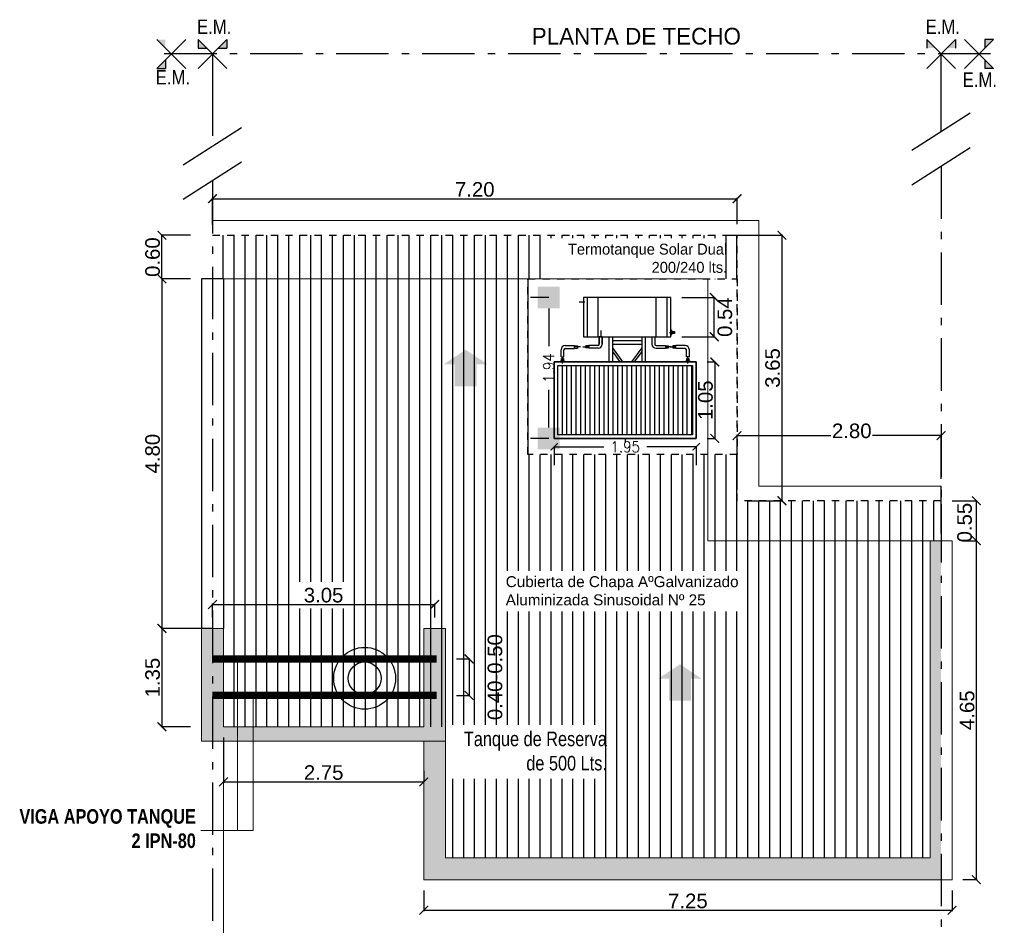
# Model space of a CAD drawing. Header units: millimetres. Extents: x 157 to 449, y 13 to 189.
# Drawn here: x 278.75 to 292.15, y 140.7 to 153.16 of the extents above; entities that cross this region are included whole.
import ezdxf

# ---------------------------------------------------------------- set-up
doc = ezdxf.new("R2010")
doc.units = ezdxf.units.MM
doc.header["$LTSCALE"] = 0.1
doc.header["$MEASUREMENT"] = 0
doc.header["$PDMODE"] = 3
doc.header["$PDSIZE"] = 0.1
for name, pattern in [('ACAD_ISO02W100', [15, 12, -3]), ('ACAD_ISO04W100', [30, 24, -3, 0, -3]), ('ACAD_ISO10W100', [18, 12, -3, 0, -3]), ('CONTINUA', [200, 100, 100]), ('DASHDOT2', [12.7, 6.35, -3.175, 0, -3.175]), ('HIDDEN', [0.375, 0.25, -0.125])]:
    doc.linetypes.add(name, pattern=pattern)
doc.layers.get('DEFPOINTS').update_dxf_attribs({"color": 1})
for name, color, linetype, lineweight in [('00-COTAS', 1, 'Continuous', 9), ('17.Sombras', 8, 'Continuous', 5), ('MURO ALTO', 6, 'Continuous', 20), ('SOMBRA', 1, 'Continuous', 0)]:
    doc.layers.add(name, color=color, linetype=linetype, lineweight=lineweight)
for name, color, linetype in [('00-PROYECCION', 2, 'HIDDEN'), ('11.Ejes', 1, 'ACAD_ISO04W100'), ('ACCESORIO', 1, 'Continuous'), ('CONEX. AGUA CORR.', 170, 'Continuous'), ('CORREAS', 170, 'Continuous'), ('Cotas', 1, 'Continuous'), ('Cubierta', 7, 'Continuous'), ('EJES', 6, 'Continuous'), ('EQUIP-SANIT', 2, 'Continuous'), ('MURO', 3, 'Continuous'), ('TEXTO', 2, 'Continuous'), ('Textos', 2, 'Continuous')]:
    doc.layers.add(name, color=color, linetype=linetype)
doc.styles.add('ARIAL', font='arial.ttf', dxfattribs={"height": 0.18})
doc.styles.add('Arial20', font='arial.ttf', dxfattribs={"height": 0.2})
doc.styles.add('Arial30', font='arial.ttf', dxfattribs={"width": 0.8, "height": 0.3})
doc.styles.add('romans', font='romans.shx', dxfattribs={"width": 0.9})
doc.dimstyles.new('COTA-1-100', dxfattribs={"dimtxt": 0.2, "dimasz": 0.12, "dimexe": 0.012, "dimexo": 0.15, "dimgap": 0.025, "dimtad": 1, "dimzin": 0, "dimdsep": 46, "dimtxsty": 'Arial20', "dimblk1": 'ARCHTICK', "dimblk2": 'ARCHTICK', "dimsah": 1, "dimcen": 0.09, "dimclrd": 256, "dimclre": 256, "dimclrt": 256, "dimazin": 0, "dimtfac": 1, "dimtofl": 0, "dimtmove": 2, "dimatfit": 3, "dimldrblk": 'ARCHTICK', "dimfxl": 1, "dimtolj": 1, "dimtzin": 0, "dimarcsym": 0})
doc.dimstyles.new('MARQ 100', dxfattribs={"dimscale": 0.1, "dimtxt": 1.75, "dimasz": 0.3, "dimexe": 0.25, "dimexo": 1.5, "dimtad": 0, "dimzin": 1, "dimdsep": 46, "dimtxsty": 'ARIAL', "dimblk": 'BOXFILLED', "dimcen": 2.5, "dimclrd": 8, "dimclre": 8, "dimclrt": 4, "dimazin": 0, "dimtfac": 1, "dimtmove": 2, "dimatfit": 3, "dimldrblk": 'DOTSMALL', "dimfxl": 2, "dimfxlon": 1, "dimlwd": -1, "dimarcsym": 0})

# ---------------------------------------------------------------- blocks, each defined once
blk = doc.blocks.new('_ARCHTICK')
at = {"color": 0, "linetype": 'ByBlock', "const_width": 0.15}
blk.add_lwpolyline([(-0.5, -0.5), (0.5, 0.5)], dxfattribs=at)
blk = doc.blocks.new('*D85')
at = {"layer": 'Cotas', "lineweight": -2, "transparency": 16777216}
for p, q in [((281.403, 144.948), (281.403, 145.139)), ((281.403, 145.127), (284.452, 145.127)), ((284.452, 144.948), (284.452, 145.139))]:
    blk.add_line(p, q, dxfattribs=at)
at = {"layer": 'DEFPOINTS', "color": 0, "transparency": 16777216}
for p in [(284.452, 145.127), (281.403, 144.798), (284.452, 144.798)]:
    blk.add_point(p, dxfattribs=at)
at = {"layer": 'Cotas', "lineweight": -2, "transparency": 16777216, "xscale": 0.12, "yscale": 0.12, "zscale": 0.12, "rotation": 180}
blk.add_blockref('_ARCHTICK', (281.403, 145.127), dxfattribs=at)
at = {"layer": 'Cotas', "lineweight": -2, "transparency": 16777216, "xscale": 0.12, "yscale": 0.12, "zscale": 0.12}
blk.add_blockref('_ARCHTICK', (284.452, 145.127), dxfattribs=at)
at = {"layer": 'Cotas', "color": 2, "transparency": 16777216, "insert": (282.927, 145.254), "char_height": 0.2, "attachment_point": 5, "style": 'Arial20'}
blk.add_mtext('\\A1;3.05', dxfattribs=at)
blk = doc.blocks.new('*D86')
at = {"layer": 'Cotas', "lineweight": -2, "transparency": 16777216}
for p, q in [((281.403, 144.798), (280.696, 144.798)), ((280.708, 144.798), (280.708, 143.448)), ((281.102, 143.448), (280.696, 143.448))]:
    blk.add_line(p, q, dxfattribs=at)
at = {"layer": 'DEFPOINTS', "color": 0, "transparency": 16777216}
for p in [(281.553, 144.798), (280.708, 143.448), (281.252, 143.448)]:
    blk.add_point(p, dxfattribs=at)
at = {"layer": 'Cotas', "lineweight": -2, "transparency": 16777216, "xscale": 0.12, "yscale": 0.12, "zscale": 0.12}
for p, rotation in [((280.708, 144.798), 90), ((280.708, 143.448), 270)]:
    blk.add_blockref('_ARCHTICK', p, dxfattribs=dict(at, rotation=rotation))
at = {"layer": 'Cotas', "color": 2, "transparency": 16777216, "insert": (280.581, 144.123), "char_height": 0.2, "attachment_point": 5, "rotation": 90, "style": 'Arial20'}
blk.add_mtext('\\A1;1.35', dxfattribs=at)
blk = doc.blocks.new('*D87')
at = {"layer": 'Cotas', "lineweight": -2, "transparency": 16777216}
for p, q in [((284.302, 141.198), (284.302, 140.916)), ((291.552, 141.198), (291.552, 140.916)), ((284.302, 140.928), (291.552, 140.928))]:
    blk.add_line(p, q, dxfattribs=at)
at = {"layer": 'DEFPOINTS', "color": 0, "transparency": 16777216}
for p in [(284.302, 141.348), (291.552, 141.348), (291.552, 140.928)]:
    blk.add_point(p, dxfattribs=at)
at = {"layer": 'Cotas', "lineweight": -2, "transparency": 16777216, "xscale": 0.12, "yscale": 0.12, "zscale": 0.12, "rotation": 180}
blk.add_blockref('_ARCHTICK', (284.302, 140.928), dxfattribs=at)
at = {"layer": 'Cotas', "lineweight": -2, "transparency": 16777216, "xscale": 0.12, "yscale": 0.12, "zscale": 0.12}
blk.add_blockref('_ARCHTICK', (291.552, 140.928), dxfattribs=at)
at = {"layer": 'Cotas', "color": 2, "transparency": 16777216, "insert": (287.927, 141.055), "char_height": 0.2, "attachment_point": 5, "style": 'Arial20'}
blk.add_mtext('\\A1;7.25', dxfattribs=at)
blk = doc.blocks.new('*D88')
at = {"layer": 'Cotas', "lineweight": -2, "transparency": 16777216}
for p, q in [((291.702, 146.003), (291.898, 146.003)), ((291.886, 141.348), (291.886, 146.003)), ((291.702, 141.348), (291.898, 141.348))]:
    blk.add_line(p, q, dxfattribs=at)
at = {"layer": 'DEFPOINTS', "color": 0, "transparency": 16777216}
for p in [(291.552, 146.003), (291.886, 146.003), (291.552, 141.348)]:
    blk.add_point(p, dxfattribs=at)
at = {"layer": 'Cotas', "lineweight": -2, "transparency": 16777216, "xscale": 0.12, "yscale": 0.12, "zscale": 0.12}
for p, rotation in [((291.886, 146.003), 90), ((291.886, 141.348), 270)]:
    blk.add_blockref('_ARCHTICK', p, dxfattribs=dict(at, rotation=rotation))
at = {"layer": 'Cotas', "color": 2, "transparency": 16777216, "insert": (291.759, 143.675), "char_height": 0.2, "attachment_point": 5, "rotation": 90, "style": 'Arial20'}
blk.add_mtext('\\A1;4.65', dxfattribs=at)
blk = doc.blocks.new('*D89')
at = {"layer": 'Cotas', "lineweight": -2, "transparency": 16777216}
for p, q in [((291.552, 146.551), (291.898, 146.551)), ((291.886, 146.003), (291.886, 146.551)), ((291.702, 146.003), (291.898, 146.003))]:
    blk.add_line(p, q, dxfattribs=at)
at = {"layer": 'DEFPOINTS', "color": 0, "transparency": 16777216}
for p in [(291.402, 146.551), (291.886, 146.551), (291.552, 146.003)]:
    blk.add_point(p, dxfattribs=at)
at = {"layer": 'Cotas', "lineweight": -2, "transparency": 16777216, "xscale": 0.12, "yscale": 0.12, "zscale": 0.12}
for p, rotation in [((291.886, 146.551), 90), ((291.886, 146.003), 270)]:
    blk.add_blockref('_ARCHTICK', p, dxfattribs=dict(at, rotation=rotation))
at = {"layer": 'Cotas', "color": 2, "transparency": 16777216, "insert": (291.725, 146.251), "char_height": 0.2, "attachment_point": 5, "rotation": 90, "style": 'Arial20'}
blk.add_mtext('\\A1;0.55', dxfattribs=at)
blk = doc.blocks.new('*D90')
at = {"layer": 'Cotas', "lineweight": -2, "transparency": 16777216}
for p, q in [((281.102, 149.598), (280.696, 149.598)), ((280.708, 149.598), (280.708, 144.798)), ((281.403, 144.798), (280.696, 144.798))]:
    blk.add_line(p, q, dxfattribs=at)
at = {"layer": 'DEFPOINTS', "color": 0, "transparency": 16777216}
for p in [(281.252, 149.598), (280.708, 144.798), (281.553, 144.798)]:
    blk.add_point(p, dxfattribs=at)
at = {"layer": 'Cotas', "lineweight": -2, "transparency": 16777216, "xscale": 0.12, "yscale": 0.12, "zscale": 0.12}
for p, rotation in [((280.708, 149.598), 90), ((280.708, 144.798), 270)]:
    blk.add_blockref('_ARCHTICK', p, dxfattribs=dict(at, rotation=rotation))
at = {"layer": 'Cotas', "color": 2, "transparency": 16777216, "insert": (280.581, 147.198), "char_height": 0.2, "attachment_point": 5, "rotation": 90, "style": 'Arial20'}
blk.add_mtext('\\A1;4.80', dxfattribs=at)
blk = doc.blocks.new('*D91')
at = {"layer": 'Cotas', "lineweight": -2, "transparency": 16777216}
for p, q in [((281.102, 150.197), (280.696, 150.197)), ((280.708, 149.598), (280.708, 150.197)), ((281.102, 149.598), (280.696, 149.598))]:
    blk.add_line(p, q, dxfattribs=at)
at = {"layer": 'DEFPOINTS', "color": 0, "transparency": 16777216}
for p in [(280.708, 150.197), (281.252, 150.197), (281.252, 149.598)]:
    blk.add_point(p, dxfattribs=at)
at = {"layer": 'Cotas', "lineweight": -2, "transparency": 16777216, "xscale": 0.12, "yscale": 0.12, "zscale": 0.12}
for p, rotation in [((280.708, 150.197), 90), ((280.708, 149.598), 270)]:
    blk.add_blockref('_ARCHTICK', p, dxfattribs=dict(at, rotation=rotation))
at = {"layer": 'Cotas', "color": 2, "transparency": 16777216, "insert": (280.581, 149.897), "char_height": 0.2, "attachment_point": 5, "rotation": 90, "style": 'Arial20'}
blk.add_mtext('\\A1;0.60', dxfattribs=at)
blk = doc.blocks.new('*D92')
at = {"layer": 'Cotas', "lineweight": -2, "transparency": 16777216}
for p, q in [((281.402, 150.347), (281.402, 150.711)), ((281.402, 150.699), (288.602, 150.699)), ((288.602, 150.348), (288.602, 150.711))]:
    blk.add_line(p, q, dxfattribs=at)
at = {"layer": 'DEFPOINTS', "color": 0, "transparency": 16777216}
for p in [(288.602, 150.699), (281.402, 150.197), (288.602, 150.198)]:
    blk.add_point(p, dxfattribs=at)
at = {"layer": 'Cotas', "lineweight": -2, "transparency": 16777216, "xscale": 0.12, "yscale": 0.12, "zscale": 0.12, "rotation": 180}
blk.add_blockref('_ARCHTICK', (281.402, 150.699), dxfattribs=at)
at = {"layer": 'Cotas', "lineweight": -2, "transparency": 16777216, "xscale": 0.12, "yscale": 0.12, "zscale": 0.12}
blk.add_blockref('_ARCHTICK', (288.602, 150.699), dxfattribs=at)
at = {"layer": 'Cotas', "color": 2, "transparency": 16777216, "insert": (285.002, 150.826), "char_height": 0.2, "attachment_point": 5, "style": 'Arial20'}
blk.add_mtext('\\A1;7.20', dxfattribs=at)
blk = doc.blocks.new('*D93')
at = {"layer": 'Cotas', "lineweight": -2, "transparency": 16777216}
for p, q in [((288.602, 146.701), (288.602, 147.458)), ((288.602, 147.446), (289.89, 147.446)), ((291.402, 147.446), (290.462, 147.446)), ((291.402, 146.852), (291.402, 147.458))]:
    blk.add_line(p, q, dxfattribs=at)
at = {"layer": 'DEFPOINTS', "color": 0, "transparency": 16777216}
for p in [(291.402, 147.446), (291.402, 146.702), (288.602, 146.551)]:
    blk.add_point(p, dxfattribs=at)
at = {"layer": 'Cotas', "lineweight": -2, "transparency": 16777216, "xscale": 0.12, "yscale": 0.12, "zscale": 0.12, "rotation": 180}
blk.add_blockref('_ARCHTICK', (288.602, 147.446), dxfattribs=at)
at = {"layer": 'Cotas', "lineweight": -2, "transparency": 16777216, "xscale": 0.12, "yscale": 0.12, "zscale": 0.12}
blk.add_blockref('_ARCHTICK', (291.402, 147.446), dxfattribs=at)
at = {"layer": 'Cotas', "color": 2, "transparency": 16777216, "insert": (290.176, 147.51), "char_height": 0.2, "attachment_point": 5, "style": 'Arial20'}
blk.add_mtext('\\A1;2.80', dxfattribs=at)
blk = doc.blocks.new('*D94')
at = {"layer": 'Cotas', "lineweight": -2, "transparency": 16777216}
for p, q in [((288.452, 150.198), (289.229, 150.198)), ((289.217, 150.198), (289.217, 146.551)), ((288.752, 146.551), (289.229, 146.551))]:
    blk.add_line(p, q, dxfattribs=at)
at = {"layer": 'DEFPOINTS', "color": 0, "transparency": 16777216}
for p in [(288.302, 150.198), (288.602, 146.551), (289.217, 146.551)]:
    blk.add_point(p, dxfattribs=at)
at = {"layer": 'Cotas', "lineweight": -2, "transparency": 16777216, "xscale": 0.12, "yscale": 0.12, "zscale": 0.12}
for p, rotation in [((289.217, 150.198), 90), ((289.217, 146.551), 270)]:
    blk.add_blockref('_ARCHTICK', p, dxfattribs=dict(at, rotation=rotation))
at = {"layer": 'Cotas', "color": 2, "transparency": 16777216, "insert": (289.09, 148.375), "char_height": 0.2, "attachment_point": 5, "rotation": 90, "style": 'Arial20'}
blk.add_mtext('\\A1;3.65', dxfattribs=at)
blk = doc.blocks.new('UNION')
at = {"layer": 'ACCESORIO'}
for p, q in [((4193.817, 1802.642), (4193.817, 1802.652)), ((4193.817, 1802.652), (4193.837, 1802.652)), ((4193.837, 1802.652), (4193.837, 1802.692)), ((4193.837, 1802.692), (4193.867, 1802.692)), ((4193.837, 1802.652), (4193.887, 1802.652)), ((4193.867, 1802.692), (4193.867, 1802.652)), ((4193.887, 1802.642), (4193.887, 1802.652))]:
    blk.add_line(p, q, dxfattribs=at)
blk = doc.blocks.new('*D78')
at = {"color": 8, "lineweight": -2, "transparency": 16777216}
for p, q in [((286.092, 147.292), (286.092, 147.042)), ((288.042, 147.292), (288.042, 147.042))]:
    blk.add_line(p, q, dxfattribs=at)
at = {"color": 8, "transparency": 16777216}
for p, q in [((286.092, 147.292), (286.771, 147.292)), ((288.042, 147.292), (287.363, 147.292))]:
    blk.add_line(p, q, dxfattribs=at)
at = {"layer": 'DEFPOINTS', "color": 0, "transparency": 16777216}
for p in [(286.092, 147.407), (288.042, 147.407), (288.042, 147.292)]:
    blk.add_point(p, dxfattribs=at)
at = {"color": 8, "transparency": 16777216, "xscale": 0.1, "yscale": 0.1, "zscale": 0.1, "rotation": 180}
blk.add_blockref('_ARCHTICK', (286.092, 147.292), dxfattribs=at)
at = {"color": 8, "transparency": 16777216, "xscale": 0.1, "yscale": 0.1, "zscale": 0.1}
blk.add_blockref('_ARCHTICK', (288.042, 147.292), dxfattribs=at)
at = {"color": 2, "transparency": 16777216, "insert": (287.067, 147.292), "char_height": 0.15, "attachment_point": 5, "style": 'romans'}
blk.add_mtext('1.95', dxfattribs=at)
blk = doc.blocks.new('_DotSmall')
at = {"color": 0, "linetype": 'ByBlock', "const_width": 0.5}
blk.add_lwpolyline([(-0.0625, 0, 1), (0.0625, 0, 1)], format="xyb", close=True, dxfattribs=at)
blk = doc.blocks.new('*D95')
at = {"layer": 'Cotas', "lineweight": -2, "transparency": 16777216}
for p, q in [((288.192, 148.457), (288.308, 148.457)), ((288.296, 148.457), (288.296, 147.407)), ((288.192, 147.407), (288.308, 147.407))]:
    blk.add_line(p, q, dxfattribs=at)
at = {"layer": 'DEFPOINTS', "color": 0, "transparency": 16777216}
for p in [(288.042, 148.457), (288.042, 147.407), (288.296, 147.407)]:
    blk.add_point(p, dxfattribs=at)
at = {"layer": 'Cotas', "lineweight": -2, "transparency": 16777216, "xscale": 0.12, "yscale": 0.12, "zscale": 0.12}
for p, rotation in [((288.296, 148.457), 90), ((288.296, 147.407), 270)]:
    blk.add_blockref('_ARCHTICK', p, dxfattribs=dict(at, rotation=rotation))
at = {"layer": 'Cotas', "color": 2, "transparency": 16777216, "insert": (288.169, 147.932), "char_height": 0.2, "attachment_point": 5, "rotation": 90, "style": 'Arial20'}
blk.add_mtext('\\A1;1.05', dxfattribs=at)
blk = doc.blocks.new('*D79')
at = {"layer": 'Cotas', "lineweight": -2, "transparency": 16777216}
for p, q in [((287.843, 149.343), (288.301, 149.343)), ((288.289, 148.803), (288.289, 149.343)), ((287.843, 148.803), (288.301, 148.803))]:
    blk.add_line(p, q, dxfattribs=at)
at = {"layer": 'DEFPOINTS', "color": 0, "transparency": 16777216}
for p in [(287.693, 149.343), (288.289, 149.343), (287.693, 148.803)]:
    blk.add_point(p, dxfattribs=at)
at = {"layer": 'Cotas', "lineweight": -2, "transparency": 16777216, "xscale": 0.12, "yscale": 0.12, "zscale": 0.12}
for p, rotation in [((288.289, 149.343), 90), ((288.289, 148.803), 270)]:
    blk.add_blockref('_ARCHTICK', p, dxfattribs=dict(at, rotation=rotation))
at = {"layer": 'Cotas', "color": 2, "transparency": 16777216, "insert": (288.435, 149.073), "char_height": 0.2, "attachment_point": 5, "rotation": 90, "style": 'Arial20'}
blk.add_mtext('\\A1;0.54', dxfattribs=at)
blk = doc.blocks.new('_BoxFilled')
at = {"color": 0, "linetype": 'ByBlock', "lineweight": -2}
blk.add_line((-0.5, 0), (-1, 0), dxfattribs=at)
at = {"color": 0, "linetype": 'ByBlock'}
blk.add_solid([(-0.5, 0.5), (0.5, 0.5), (-0.5, -0.5), (0.5, -0.5)], dxfattribs=at)
blk = doc.blocks.new('*D80')
at = {"color": 8, "lineweight": -2, "transparency": 16777216}
for p, q in [((286.017, 149.343), (285.767, 149.343)), ((286.017, 147.407), (285.767, 147.407))]:
    blk.add_line(p, q, dxfattribs=at)
at = {"color": 8, "transparency": 16777216}
for p, q in [((286.017, 149.043), (286.017, 148.674)), ((286.017, 147.707), (286.017, 148.076))]:
    blk.add_line(p, q, dxfattribs=at)
at = {"layer": 'DEFPOINTS', "color": 0, "transparency": 16777216}
for p in [(286.104, 149.343), (286.017, 147.407), (286.092, 147.407)]:
    blk.add_point(p, dxfattribs=at)
at = {"color": 8, "transparency": 16777216, "xscale": 0.3, "yscale": 0.3, "zscale": 0.3}
for p, rotation in [((286.017, 149.343), 90), ((286.017, 147.407), 270)]:
    blk.add_blockref('_BoxFilled', p, dxfattribs=dict(at, rotation=rotation))
at = {"color": 2, "transparency": 16777216, "insert": (286.017, 148.375), "char_height": 0.15, "attachment_point": 5, "rotation": 90, "style": 'romans'}
blk.add_mtext('1.94', dxfattribs=at)
blk = doc.blocks.new('*D96')
at = {"layer": 'Cotas', "lineweight": -2, "transparency": 16777216}
for p, q in [((281.553, 143.298), (281.553, 142.679)), ((284.302, 142.841), (284.302, 142.703)), ((281.553, 142.691), (284.302, 142.691))]:
    blk.add_line(p, q, dxfattribs=at)
at = {"layer": 'DEFPOINTS', "color": 0, "transparency": 16777216}
for p in [(281.553, 143.448), (284.302, 142.691), (284.302, 142.691)]:
    blk.add_point(p, dxfattribs=at)
at = {"layer": 'Cotas', "lineweight": -2, "transparency": 16777216, "xscale": 0.12, "yscale": 0.12, "zscale": 0.12, "rotation": 180}
blk.add_blockref('_ARCHTICK', (281.553, 142.691), dxfattribs=at)
at = {"layer": 'Cotas', "lineweight": -2, "transparency": 16777216, "xscale": 0.12, "yscale": 0.12, "zscale": 0.12}
blk.add_blockref('_ARCHTICK', (284.302, 142.691), dxfattribs=at)
at = {"layer": 'Cotas', "color": 2, "transparency": 16777216, "insert": (282.928, 142.818), "char_height": 0.2, "attachment_point": 5, "style": 'Arial20'}
blk.add_mtext('\\A1;2.75', dxfattribs=at)
blk = doc.blocks.new('*D390')
at = {"layer": 'Cotas', "lineweight": -2, "transparency": 16777216}
for p, q in [((284.752, 144.379), (284.936, 144.379)), ((284.924, 144.379), (284.924, 143.879)), ((284.752, 143.879), (284.936, 143.879))]:
    blk.add_line(p, q, dxfattribs=at)
at = {"layer": 'DEFPOINTS', "color": 0, "transparency": 16777216}
for p in [(284.602, 144.379), (284.602, 143.879), (284.924, 143.879)]:
    blk.add_point(p, dxfattribs=at)
at = {"layer": 'Cotas', "lineweight": -2, "transparency": 16777216, "xscale": 0.12, "yscale": 0.12, "zscale": 0.12}
for p, rotation in [((284.924, 144.379), 90), ((284.924, 143.879), 270)]:
    blk.add_blockref('_ARCHTICK', p, dxfattribs=dict(at, rotation=rotation))
at = {"layer": 'Cotas', "color": 2, "transparency": 16777216, "insert": (285.28, 144.129), "char_height": 0.2, "attachment_point": 5, "rotation": 90, "style": 'Arial20'}
blk.add_mtext('\\A1;0.40-0.50', dxfattribs=at)

msp = doc.modelspace()

# ---------------------------------------------------------------- hatches: boundary and pattern name
at = {"layer": '11.Ejes'}
h = msp.add_hatch(color=256, dxfattribs=at)
h.dxf.hatch_style = 1
h.paths.add_polyline_path([(280.757, 152.8845), (280.6406, 152.8845), (280.757, 152.7681)])
h.paths.add_polyline_path([(280.757, 152.4885), (280.757, 152.6049), (280.6406, 152.4885)])
h = msp.add_hatch(color=256, dxfattribs=at)
h.dxf.hatch_style = 1
h.paths.add_polyline_path([(281.3206, 152.7681), (281.2042, 152.8845), (281.2042, 152.7681)])
h.paths.add_polyline_path([(281.6002, 152.8845), (281.4839, 152.7681), (281.6002, 152.7681)])
h = msp.add_hatch(color=256, dxfattribs=at)
h.dxf.hatch_style = 1
h.paths.add_polyline_path([(291.3206, 152.7681), (291.2042, 152.8845), (291.2042, 152.7681)])
h.paths.add_polyline_path([(291.6002, 152.8845), (291.4839, 152.7681), (291.6002, 152.7681)])
h = msp.add_hatch(color=256, dxfattribs=at)
h.dxf.hatch_style = 1
h.paths.add_polyline_path([(292.0042, 152.7681), (292.1206, 152.8845), (292.0042, 152.8845)])
h.paths.add_polyline_path([(292.1206, 152.4885), (292.0042, 152.6049), (292.0042, 152.4885)])
at = {"layer": 'ACCESORIO'}
h = msp.add_hatch(dxfattribs=at)
h.set_pattern_fill('ANSI31', color=2, scale=0.02, angle=45)
h.set_pattern_definition([(90, (-1515.036766, 4336.44419), (-0.0635, 2e-17), [])])
h.paths.add_polyline_path([(286.1416, 148.4069), (286.1416, 147.4569), (287.9916, 147.4569), (287.9916, 148.4069)])
at = {"layer": 'Cubierta'}
h = msp.add_hatch(dxfattribs=at)
h.set_pattern_fill('_USER', color=8, scale=0.15, angle=90, style=0, pattern_type=0)
h.set_pattern_definition([(90, (0, 0), (-0.15, 9e-18), [])])
h.paths.add_polyline_path([(291.2522, 146.0028), (288.2022, 146.0028), (288.2022, 147.1866), (285.7318, 147.1866), (285.7318, 149.598), (281.5529, 149.5981), (281.5528, 143.448), (284.6022, 143.448), (284.6022, 143.4979), (284.6022, 141.6479), (285.7522, 141.6479), (291.2522, 141.6479)])
h.paths.add_polyline_path([(288.6022, 150.1969), (281.4022, 150.1969), (281.4022, 149.5979), (281.5529, 149.5979), (281.5529, 149.5981), (288.2022, 149.598), (288.6022, 149.598)])
h.paths.add_polyline_path([(288.6022, 146.5512), (288.6022, 147.1866), (288.2022, 147.1866), (288.2022, 146.0028), (291.2522, 146.0028), (291.4022, 146.0028), (291.4022, 146.5512)])
h.paths.add_polyline_path([(282.5832, 145.0738), (283.2713, 145.0728), (283.2629, 145.4387), (282.5917, 145.4396)], flags=16)
h.paths.add_polyline_path([(286.7904, 142.7348), (286.7904, 143.4741), (284.6639, 143.4741), (284.6639, 142.7348)], flags=16)
h.paths.add_polyline_path([(285.3788, 145.0283), (288.6523, 145.0283), (288.6523, 145.5899), (285.3788, 145.5899)], flags=16)
h.paths.add_polyline_path([(286.0265, 149.5944), (288.3857, 149.5944), (288.3857, 150.156), (286.0265, 150.156)])
at = {"layer": 'Cubierta', "ltscale": 0.01}
for points in [[(285.0261, 148.4248), (285.1761, 148.4248), (284.8761, 148.6248), (284.5761, 148.4248), (284.7261, 148.4248), (284.7261, 148.1248), (285.0261, 148.1248)], [(287.9678, 144.1066), (288.1178, 144.1066), (287.8178, 144.3066), (287.5178, 144.1066), (287.6678, 144.1066), (287.6678, 143.8066), (287.9678, 143.8066)]]:
    msp.add_hatch(color=2, dxfattribs=at).paths.add_polyline_path(points)
at = {"layer": 'SOMBRA', "true_color": 0x991b1e, "transparency": 33554636}
h = msp.add_hatch(color=244, dxfattribs=at)
h.dxf.hatch_style = 1
h.paths.add_polyline_path([(284.6022, 143.248), (284.3022, 143.248), (284.3022, 141.3479), (285.7522, 141.3479), (291.4022, 141.3479), (291.4022, 146.0028), (291.2522, 146.0028), (291.2522, 141.6479), (285.7522, 141.6479), (284.6022, 141.6479)])
h = msp.add_hatch(color=244, dxfattribs=at)
h.dxf.hatch_style = 1
h.paths.add_polyline_path([(281.4022, 144.7979), (281.2523, 144.7979), (281.2522, 143.448), (281.2522, 143.248), (281.4022, 143.248)])
h.paths.add_polyline_path([(281.5528, 144.7979), (281.4022, 144.7979), (281.4022, 144.3791), (281.5528, 144.3791)])
h.paths.add_polyline_path([(281.5528, 144.3791), (281.4022, 144.3791), (281.4022, 143.8791), (281.5528, 143.8791)])
h.paths.add_polyline_path([(281.5528, 143.8791), (281.4022, 143.8791), (281.4022, 143.248), (281.747, 143.248), (281.747, 143.4481), (281.5528, 143.4481)])
h.paths.add_polyline_path([(281.9615, 143.448), (281.747, 143.4481), (281.747, 143.248), (281.9615, 143.248)])
h.paths.add_polyline_path([(284.6022, 143.448), (284.6022, 144.7979), (284.3022, 144.7979), (284.3022, 143.448), (281.9615, 143.448), (281.9615, 143.248), (284.6022, 143.248)])

# ---------------------------------------------------------------- linework, layer by layer
msp.add_line((291.4022, 146.1022), (291.4022, 146.7022))
at = {"layer": '00-COTAS'}
for points in [[(281.747, 144.3791), (281.747, 142.0227), (281.2437, 142.0227)], [(281.9615, 143.8791), (281.9615, 142.0227), (281.2437, 142.0227)]]:
    msp.add_lwpolyline(points, dxfattribs=at)
at = {"layer": '00-PROYECCION'}
for p, q in [((281.4024, 150.1969), (288.6022, 150.1969)), ((288.6022, 146.5512), (288.6022, 150.198)), ((285.7318, 149.5979), (288.6022, 149.598)), ((291.4022, 146.4512), (291.4022, 147.0512)), ((291.4022, 146.7022), (291.4022, 146.1022)), ((291.4022, 146.5512), (288.6022, 146.5512))]:
    msp.add_line(p, q, dxfattribs=at)
msp.add_lwpolyline([(285.7318, 149.5979), (288.6022, 149.5979), (288.6022, 147.1866), (285.7318, 147.1866)], close=True, dxfattribs=at)
at = {"layer": '11.Ejes'}
for p, q in [((280.6406, 152.4885), (281.0366, 152.8845)), ((280.6406, 152.4885), (281.0366, 152.8845)), ((280.6406, 152.8845), (281.0366, 152.4885)), ((281.6002, 152.8845), (281.2042, 152.4885)), ((281.6002, 152.8845), (281.2042, 152.4885)), ((281.2042, 152.8845), (281.6002, 152.4885)), ((281.2042, 152.8845), (281.2042, 152.7681)), ((281.6002, 152.8845), (281.6002, 152.7681)), ((291.6002, 152.8845), (291.2042, 152.4885)), ((291.6002, 152.8845), (291.2042, 152.4885)), ((291.2042, 152.8845), (291.6002, 152.4885)), ((291.2042, 152.8845), (291.2042, 152.7681)), ((291.6002, 152.8845), (291.6002, 152.7681)), ((292.1206, 152.4885), (291.7246, 152.8845)), ((292.1206, 152.4885), (291.7246, 152.8845)), ((292.1206, 152.8845), (291.7246, 152.4885)), ((292.0042, 152.8845), (292.0042, 152.7681)), ((292.1206, 152.8845), (292.0042, 152.8845)), ((281.2042, 152.7681), (281.3206, 152.7681)), ((281.4839, 152.7681), (281.6002, 152.7681)), ((280.757, 152.6049), (280.757, 152.4885)), ((292.0042, 152.6049), (292.0042, 152.4885)), ((280.6406, 152.4885), (280.757, 152.4885)), ((292.1206, 152.4885), (292.0042, 152.4885))]:
    msp.add_line(p, q, dxfattribs=at)
at = {"layer": '11.Ejes', "ltscale": 12}
for p, q in [((281.4022, 152.6865), (281.4022, 152.2812)), ((291.4022, 152.2812), (291.4022, 152.6865))]:
    msp.add_line(p, q, dxfattribs=at)
at = {"layer": '11.Ejes'}
for points in [[(291.8022, 151.8736), (291.0022, 151.3606)], [(281.8022, 151.6745), (281.0022, 151.1614)], [(291.8022, 151.3984), (291.0022, 150.8854)], [(281.8022, 151.1993), (281.0022, 150.6862)]]:
    msp.add_lwpolyline(points, dxfattribs=at)
at = {"layer": '17.Sombras', "color": 8, "true_color": 0x7d7d7d}
for p, q in [((281.4022, 150.398), (288.9022, 150.398)), ((288.9022, 146.7512), (288.9022, 150.398)), ((291.4022, 146.7512), (288.9022, 146.7512)), ((281.5528, 142.698), (281.5528, 136.4172))]:
    msp.add_line(p, q, dxfattribs=at)
at = {"layer": '17.Sombras', "linetype": 'ACAD_ISO02W100', "ltscale": 18}
for p, q in [((288.2022, 149.598), (281.5529, 149.5981)), ((288.2022, 146.0028), (288.2022, 149.598)), ((291.2522, 146.0028), (288.2022, 146.0028))]:
    msp.add_line(p, q, dxfattribs=at)
at = {"layer": 'ACCESORIO', "color": 2}
for p, q in [((286.5119, 149.2777), (286.4326, 149.2777)), ((287.6926, 149.3427), (286.4926, 149.3427)), ((286.4926, 149.3427), (286.4926, 148.8027)), ((286.5426, 149.3427), (286.5426, 148.8027)), ((286.6926, 149.3427), (286.6926, 148.8027)), ((287.4926, 148.8027), (287.4926, 149.3427)), ((287.6426, 148.8027), (287.6426, 149.3427)), ((287.6926, 148.8027), (287.6926, 149.3427)), ((286.7313, 148.8907), (286.7313, 148.8113)), ((287.6732, 148.863), (287.7526, 148.863)), ((286.2437, 148.6836), (286.3716, 148.6836)), ((286.3716, 148.6436), (286.3716, 148.6836)), ((286.3716, 148.6779), (286.4116, 148.6779)), ((286.4116, 148.6779), (286.4116, 148.6479)), ((286.4926, 148.8027), (287.6926, 148.8027)), ((286.5263, 148.6504), (286.5263, 148.6804)), ((286.5663, 148.6804), (286.5263, 148.6804)), ((286.6163, 148.6847), (286.5663, 148.6847)), ((286.5663, 148.6847), (286.5663, 148.6447)), ((286.6921, 148.6847), (286.6163, 148.6847)), ((286.7115, 148.7027), (286.7115, 148.8027)), ((286.7115, 148.8027), (286.7115, 148.7027)), ((286.7515, 148.8027), (286.7115, 148.8027)), ((286.7515, 148.7027), (286.7515, 148.8027)), ((286.7515, 148.8027), (286.7515, 148.7027)), ((286.8426, 148.8027), (286.8426, 148.4569)), ((286.8926, 148.8027), (286.8926, 148.4569)), ((286.8926, 148.8027), (286.8926, 148.7527)), ((286.8926, 148.7527), (287.2926, 148.7527)), ((286.8926, 148.7027), (287.2926, 148.7027)), ((287.2926, 148.8027), (287.2926, 148.4569)), ((287.3426, 148.8027), (287.3426, 148.4569)), ((287.4337, 148.8027), (287.4337, 148.7027)), ((287.4337, 148.8027), (287.4737, 148.8027)), ((287.4737, 148.8027), (287.4737, 148.7027)), ((287.4931, 148.6847), (287.5689, 148.6847)), ((287.5689, 148.6847), (287.6189, 148.6847)), ((287.6189, 148.6847), (287.6189, 148.6447)), ((287.6189, 148.6804), (287.6589, 148.6804)), ((287.6589, 148.6504), (287.6589, 148.6804)), ((287.7216, 148.6779), (287.7216, 148.6479)), ((287.7616, 148.6779), (287.7216, 148.6779)), ((287.8895, 148.6836), (287.7616, 148.6836)), ((287.7616, 148.6436), (287.7616, 148.6836)), ((286.1864, 148.5255), (286.1864, 148.6255)), ((286.2264, 148.5255), (286.2264, 148.6255)), ((286.2458, 148.6436), (286.3216, 148.6436)), ((286.3216, 148.6436), (286.3716, 148.6436)), ((286.451, 148.6636), (286.3716, 148.6636)), ((286.3716, 148.6479), (286.4116, 148.6479)), ((286.4869, 148.6647), (286.5663, 148.6647)), ((286.5663, 148.6504), (286.5263, 148.6504)), ((286.6942, 148.6447), (286.5663, 148.6447)), ((286.8926, 148.6504), (287.0304, 148.4569)), ((286.8926, 148.5987), (286.9936, 148.4569)), ((287.2926, 148.6504), (287.1548, 148.4569)), ((287.2926, 148.5987), (287.1916, 148.4569)), ((287.491, 148.6447), (287.6189, 148.6447)), ((287.6189, 148.6504), (287.6589, 148.6504)), ((287.6822, 148.6636), (287.7616, 148.6636)), ((287.7616, 148.6479), (287.7216, 148.6479)), ((287.8116, 148.6436), (287.7616, 148.6436)), ((287.8874, 148.6436), (287.8116, 148.6436)), ((287.9068, 148.5255), (287.9068, 148.6255)), ((287.9468, 148.5255), (287.9468, 148.6255)), ((288.0416, 148.4569), (286.0916, 148.4569)), ((286.1864, 148.5255), (286.2264, 148.5255)), ((286.2066, 148.4376), (286.2066, 148.5169)), ((287.9468, 148.5255), (287.9068, 148.5255)), ((287.9266, 148.4376), (287.9266, 148.5169)), ((288.0416, 148.4569), (287.9616, 148.4569)), ((288.0416, 147.4069), (288.0416, 148.4569)), ((286.0916, 147.4069), (288.0416, 147.4069))]:
    msp.add_line(p, q, dxfattribs=at)
at = {"layer": 'ACCESORIO', "linetype": 'HIDDEN'}
msp.add_line((287.6983, 148.6647), (287.6189, 148.6647), dxfattribs=at)
at = {"layer": 'ACCESORIO'}
for p, q in [((286.0916, 148.4569), (286.0916, 147.4069)), ((286.0916, 148.4569), (286.1916, 148.4569)), ((286.1916, 148.4569), (286.1716, 148.4569)), ((287.8916, 148.4569), (287.8916, 148.4669)), ((287.8916, 148.4669), (287.9116, 148.4669)), ((287.9116, 148.4669), (287.9116, 148.5069)), ((287.9116, 148.5069), (287.9416, 148.5069)), ((287.9116, 148.4669), (287.9616, 148.4669)), ((287.9416, 148.5069), (287.9416, 148.4669)), ((287.9616, 148.4569), (287.9616, 148.4669))]:
    msp.add_line(p, q, dxfattribs=at)
at = {"layer": 'ACCESORIO', "linetype": 'ACAD_ISO02W100'}
msp.add_line((287.0666, 147.4069), (287.0666, 147.3508), dxfattribs=at)
at = {"layer": 'ACCESORIO', "color": 2}
for points in [[(286.7115, 148.7027), (286.7113, 148.7028)], [(287.4737, 148.7027), (287.4739, 148.7028)], [(286.2264, 148.6255), (286.2266, 148.6255)], [(287.9068, 148.6255), (287.9066, 148.6255)]]:
    msp.add_lwpolyline(points, dxfattribs=at)
for points in [[(288.0416, 148.4569), (288.0416, 147.4069), (286.0916, 147.4069), (286.0916, 148.4569)], [(287.9916, 148.4069), (287.9916, 147.4569), (286.1416, 147.4569), (286.1416, 148.4069)]]:
    msp.add_lwpolyline(points, close=True, dxfattribs=at)
for centre, radius, start, end in [((286.2465, 148.6235), 0.0601, 92.66927, 178.11431), ((286.6915, 148.7048), 0.0201, 271.79534, 354.19911), ((286.6914, 148.7047), 0.0601, 272.66927, 358.11431), ((287.4938, 148.7047), 0.0601, 181.88569, 267.33073), ((287.4937, 148.7048), 0.0201, 185.80089, 268.20466), ((287.8867, 148.6235), 0.0601, 1.88569, 87.33073), ((286.2464, 148.6235), 0.0201, 91.79534, 174.19911), ((287.8868, 148.6235), 0.0201, 5.80089, 88.20466)]:
    msp.add_arc(centre, radius, start, end, dxfattribs=at)
at = {"layer": 'CONEX. AGUA CORR.'}
msp.add_line((285.7318, 149.5979), (285.7318, 147.1878), dxfattribs=at)
at = {"layer": 'CORREAS', "color": 146, "linetype": 'DASHDOT2', "ltscale": 0.5, "true_color": 0x105689, "const_width": 0.1}
for points in [[(281.4022, 144.3791), (284.4795, 144.3791)], [(281.4022, 143.8791), (284.4795, 143.8791)]]:
    msp.add_lwpolyline(points, dxfattribs=at)
at = {"layer": 'EJES', "linetype": 'ACAD_ISO10W100', "ltscale": 0.6}
for p, q in [((292.0799, 152.6865), (280.6564, 152.6865)), ((281.4022, 152.2812), (281.4022, 151.4179)), ((291.4022, 151.6171), (291.4022, 152.2812))]:
    msp.add_line(p, q, dxfattribs=at)
for points in [[(291.4022, 151.1419), (291.4022, 137.8941)], [(281.4022, 150.9428), (281.4022, 137.8941)]]:
    msp.add_lwpolyline(points, dxfattribs=at)
at = {"layer": 'EQUIP-SANIT', "color": 3, "linetype": 'CONTINUA', "ltscale": 5}
for radius in [0.425, 0.225]:
    msp.add_circle((283.4907, 144.1131), radius, dxfattribs=at)
at = {"layer": 'MURO'}
for p, q in [((281.2524, 149.598), (281.2523, 144.7979)), ((281.5529, 149.598), (281.5528, 144.7979))]:
    msp.add_line(p, q, dxfattribs=at)
at = {"layer": 'MURO', "ltscale": 0.5}
msp.add_line((281.5529, 149.5979), (281.2524, 149.5979), dxfattribs=at)
at = {"layer": 'MURO ALTO', "color": 4}
for p, q in [((291.2522, 146.0028), (291.2522, 141.6479)), ((291.5522, 146.0028), (291.2522, 146.0028)), ((291.5522, 141.3479), (291.5522, 146.0028)), ((281.2523, 144.7979), (281.2522, 143.448)), ((281.5528, 144.7979), (281.2523, 144.7979)), ((281.5528, 144.7979), (281.5528, 143.448)), ((284.3022, 143.448), (284.3022, 144.7979)), ((284.3022, 144.7979), (284.6022, 144.7979)), ((284.3022, 143.448), (284.3022, 144.7979)), ((284.6022, 144.7979), (284.6022, 143.448)), ((281.2522, 143.248), (281.2522, 143.448)), ((281.5528, 143.4481), (284.3022, 143.448)), ((284.6022, 141.6479), (284.6022, 143.448)), ((281.2522, 143.248), (284.6022, 143.248)), ((284.3022, 141.3479), (284.3022, 143.248)), ((284.6022, 141.6479), (285.7522, 141.6479)), ((291.2522, 141.6479), (285.7522, 141.6479)), ((284.3022, 141.3479), (285.7522, 141.3479)), ((285.7522, 141.3479), (291.5522, 141.3479))]:
    msp.add_line(p, q, dxfattribs=at)

# ---------------------------------------------------------------- block references
at = {"layer": 'ACCESORIO', "color": 2, "rotation": 270}
msp.add_blockref('UNION', (-1514.9493, 4342.7147), dxfattribs=at)
at = {"layer": 'ACCESORIO', "color": 2}
msp.add_blockref('UNION', (-3907.6452, -1654.185), dxfattribs=at)

# ---------------------------------------------------------------- texts
at = {"color": 2, "insert": (288.6547, 153.0455), "char_height": 0.23, "width": 4.982681, "attachment_point": 3}
msp.add_mtext('PLANTA DE TECHO', dxfattribs=at)
at = {"layer": '11.Ejes', "lineweight": 40, "char_height": 0.2, "width": 1.294531, "attachment_point": 2}
for insert in [(281.4251, 153.1599), (291.4251, 153.1599), (280.8592, 152.4677), (291.9336, 152.4349)]:
    msp.add_mtext('{\\fArial Narrow|b0|i0|c0|p34;E.M.}', dxfattribs=dict(at, insert=insert))
at = {"layer": 'TEXTO', "char_height": 0.2, "attachment_point": 3, "style": 'Arial30'}
for s, insert, width in [('Tanque de Reserva de 500 Lts. ', (286.8152, 143.3814), 2.086696), ('{\\fArial|b1|i0|c0|p34;VIGA APOYO TANQUE\\P2 IPN-80}', (281.174, 142.3162), 3.196988)]:
    msp.add_mtext(s, dxfattribs=dict(at, insert=insert, width=width))
at = {"layer": 'Textos', "color": 1, "char_height": 0.15}
for s, insert, width, attachment_point in [('Termotanque Solar Dual 200/240 lts.', (288.4663, 150.0814), 2.396083, 3), ('{\\fArial|b0|i0|c238|p34;Cubierta de Chapa} {\\fArial|b0|i0|c0|p34;Aº\\fArial|b0|i0|c238|p34;Galvanizad\\fArial|b0|i0|c0|p34;o\\fArial|b0|i0|c238|p34;\\P\\fArial|b0|i0|c0|p34;Aluminizada Sinusoidal\\fArial|b0|i0|c238|p34; Nº 25}', (285.4268, 145.5153), 3.593905, 1)]:
    msp.add_mtext(s, dxfattribs=dict(at, insert=insert, width=width, attachment_point=attachment_point))

# ---------------------------------------------------------------- dimensions: what is measured, and where the dimension line sits
dim = msp.add_linear_dim(base=(286.0169, 147.4069), p1=(286.1044, 149.3427), p2=(286.0916, 147.4069), angle=90, dimstyle='MARQ 100', override={"dimscale": 1, "dimtxt": 0.15, "dimgap": 0.1, "dimtxsty": 'romans', "dimclrt": 2})
dim.commit()
dim.dimension.update_dxf_attribs({"geometry": '*D80', "text_midpoint": (286.0169, 148.3748)})
at = {"color": 2}
dim = msp.add_linear_dim(base=(288.0416, 147.2921), p1=(286.0916, 147.4069), p2=(288.0416, 147.4069), dimstyle='MARQ 100', override={"dimscale": 1, "dimtxt": 0.15, "dimasz": 0.1, "dimgap": 0.1, "dimtxsty": 'romans', "dimblk1": 'ARCHTICK', "dimblk2": 'ARCHTICK', "dimsah": 1, "dimclrt": 2}, dxfattribs=at)
dim.commit()
dim.dimension.update_dxf_attribs({"geometry": '*D78', "text_midpoint": (287.0666, 147.2921)})
at = {"layer": 'Cotas'}
for base, p1, p2, picture, middle in [((288.6022, 150.6989), (281.4024, 150.1969), (288.6022, 150.198), '*D92', (285.0023, 150.826)), ((284.4521, 145.1265), (281.4026, 144.7979), (284.4521, 144.7979), '*D85', (282.9273, 145.2537)), ((284.3022, 142.6907), (281.5528, 143.448), (284.3022, 142.6907), '*D96', (282.9275, 142.8178)), ((291.5522, 140.9282), (284.3022, 141.3479), (291.5522, 141.3479), '*D87', (287.9272, 141.0553))]:
    dim = msp.add_linear_dim(base=base, p1=p1, p2=p2, dimstyle='COTA-1-100', override={"dimclrt": 2}, dxfattribs=at)
    dim.commit()
    dim.dimension.update_dxf_attribs({"geometry": picture, "text_midpoint": middle})
for base, p1, p2, picture, middle in [((280.7079, 150.1969), (281.2524, 149.598), (281.2524, 150.1969), '*D91', (280.5808, 149.8974)), ((289.2173, 146.5512), (288.3022, 150.198), (288.6022, 146.5512), '*D94', (289.0902, 148.3746)), ((280.708, 144.7979), (281.2524, 149.598), (281.5528, 144.7979), '*D90', (280.5809, 147.1979)), ((288.2962, 147.4069), (288.0416, 148.4569), (288.0416, 147.4069), '*D95', (288.1691, 147.9319)), ((291.8863, 146.0028), (291.5522, 141.3479), (291.5522, 146.0028), '*D88', (291.7592, 143.6754)), ((280.7079, 143.448), (281.5528, 144.7979), (281.2522, 143.448), '*D86', (280.5807, 144.123))]:
    dim = msp.add_linear_dim(base=base, p1=p1, p2=p2, angle=90, dimstyle='COTA-1-100', override={"dimclrt": 2}, dxfattribs=at)
    dim.commit()
    dim.dimension.update_dxf_attribs({"geometry": picture, "text_midpoint": middle})
for base, p1, p2, picture, middle in [((288.2888, 149.3427), (287.6926, 148.8027), (287.6926, 149.3427), '*D79', (288.4351, 149.0727)), ((291.8863, 146.5512), (291.5522, 146.0028), (291.4022, 146.5512), '*D89', (291.7248, 146.2512))]:
    dim = msp.add_linear_dim(base=base, p1=p1, p2=p2, angle=90, dimstyle='COTA-1-100', override={"dimclrt": 2}, dxfattribs=at)
    dim.commit()
    dim.dimension.update_dxf_attribs({"geometry": picture, "text_midpoint": middle, "dimtype": 160})
dim = msp.add_linear_dim(base=(291.4022, 147.4458), p1=(288.6022, 146.5512), p2=(291.4022, 146.7022), dimstyle='COTA-1-100', override={"dimclrt": 2}, dxfattribs=at)
dim.commit()
dim.dimension.update_dxf_attribs({"geometry": '*D93', "text_midpoint": (290.1758, 147.5099), "dimtype": 160})
dim = msp.add_linear_dim(base=(284.9241, 143.8791), p1=(284.6022, 144.3791), p2=(284.6022, 143.8791), angle=90, text='0.40-<>', dimstyle='COTA-1-100', override={"dimclrt": 2}, dxfattribs=at)
dim.commit()
dim.dimension.update_dxf_attribs({"geometry": '*D390', "text_midpoint": (285.2799, 144.1291)})

doc.saveas('drawing.dxf')
